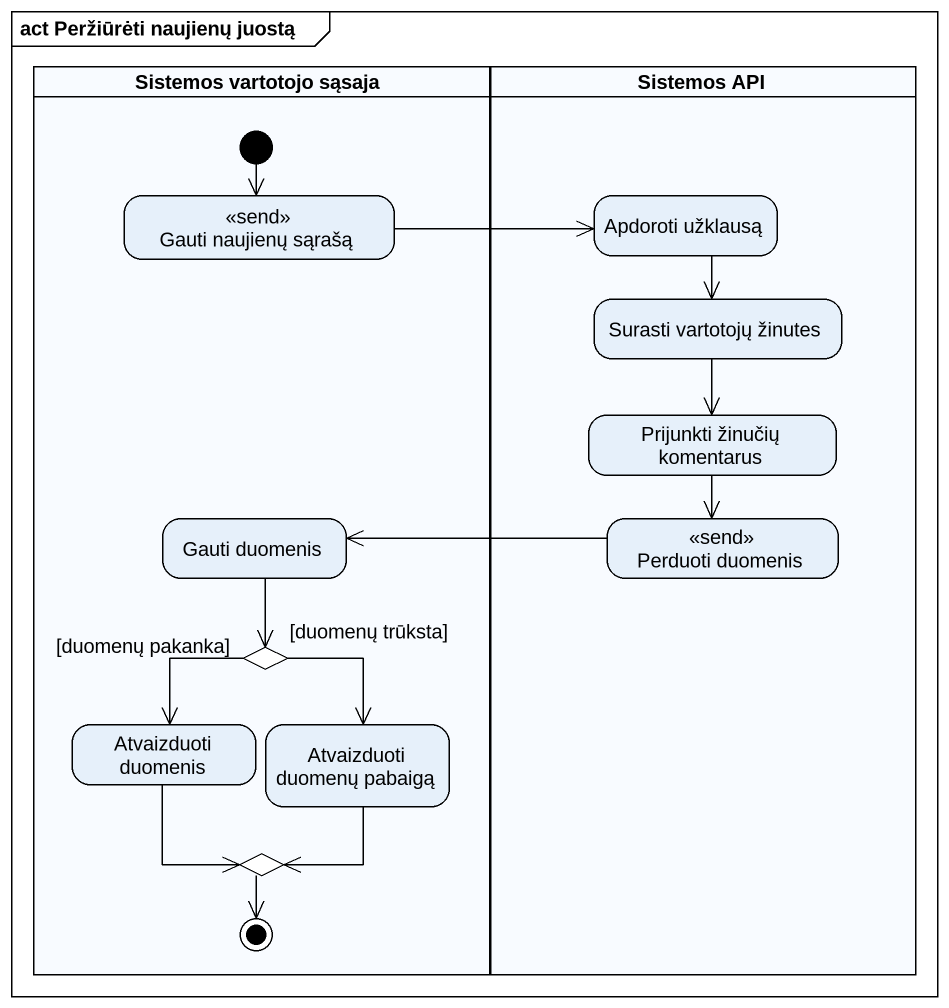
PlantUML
@startuml
mainframe act Peržiūrėti naujienų juostą
hide empty description
state "Sistemos vartotojo sąsaja" as Sistemos_vartotojo_sąsaja <<partition>> {
  state "Gauti naujienų sąrašą" as Gauti_naujienų_sąrašą <<send>>
  state "Gauti duomenis" as Gauti_duomenis
  state choice1 <<choice>>
  state "Atvaizduoti duomenis" as Atvaizduoti_duomenis
  state "Atvaizduoti duomenų pabaigą" as Atvaizduoti_duomenų_pabaigą
  state choice2 <<choice>>
  [*] --> Gauti_naujienų_sąrašą
  choice2 --> [*]
}
state "Sistemos API" as Sistemos_API <<partition>> {
  state "Apdoroti užklausą" as Apdoroti_užklausą
  state "Surasti vartotojų žinutes" as Surasti_vartotojų_žinutes
  state "Prijunkti žinučių komentarus" as Prijunkti_žinučių_komentarus
  state "Perduoti duomenis" as Perduoti_duomenis <<send>>
}
Gauti_naujienų_sąrašą -right-> Apdoroti_užklausą
Apdoroti_užklausą --> Surasti_vartotojų_žinutes
Surasti_vartotojų_žinutes --> Prijunkti_žinučių_komentarus
Prijunkti_žinučių_komentarus --> Perduoti_duomenis
Gauti_duomenis --> choice1
Perduoti_duomenis -left-> Gauti_duomenis
choice1 --> Atvaizduoti_duomenis : [duomenų pakanka]
choice1 --> Atvaizduoti_duomenų_pabaigą : [duomenų trūksta]
Atvaizduoti_duomenis --> choice2
Atvaizduoti_duomenų_pabaigą --> choice2
@enduml
